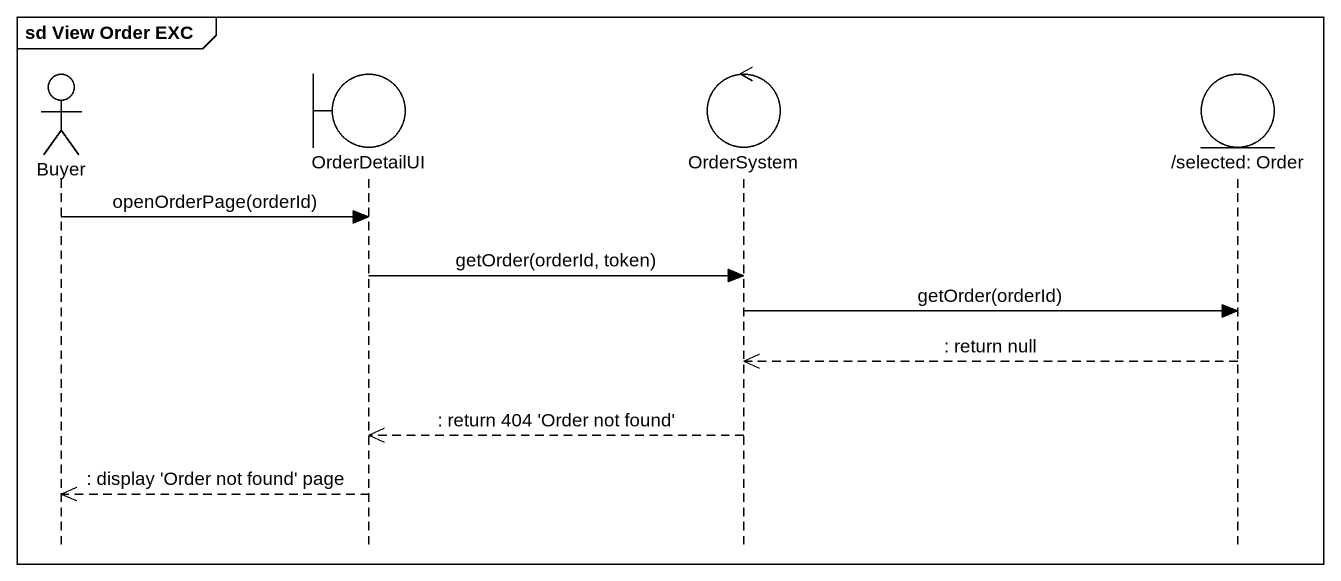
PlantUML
@startuml
mainframe sd View Order EXC
hide footbox
actor Buyer
boundary OrderDetailUI
control OrderSystem
entity "/selected: Order" as selected_Order

Buyer -> OrderDetailUI : openOrderPage(orderId)
OrderDetailUI -> OrderSystem : getOrder(orderId, token)
OrderSystem -> selected_Order : getOrder(orderId)
selected_Order -->> OrderSystem : : return null
OrderSystem -->> OrderDetailUI : : return 404 'Order not found'
OrderDetailUI -->> Buyer : : display 'Order not found' page
@enduml
